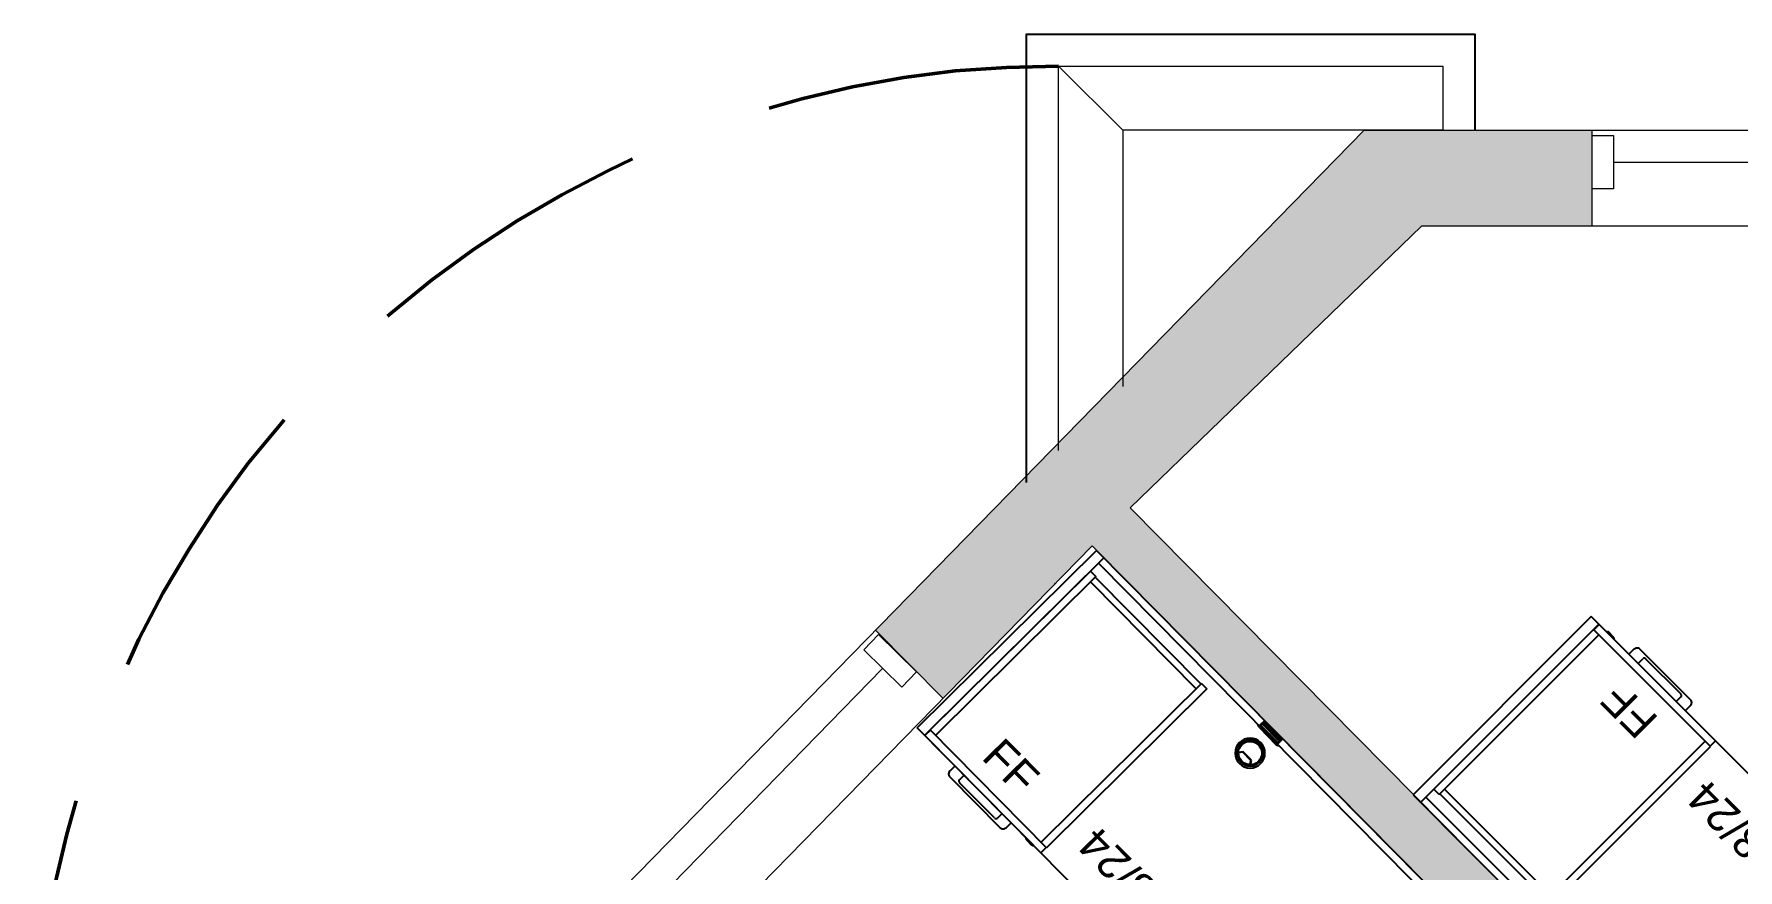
# Model space of a CAD drawing. Header units: inches. Extents: x 14 to 610, y 9 to 600.
# Drawn here: x 66.6 to 226.2, y 519 to 597.3 of the extents above; entities that cross this region are included whole.
import ezdxf
from ezdxf.enums import TextEntityAlignment as Align

# ---------------------------------------------------------------- set-up
doc = ezdxf.new("R2010")
doc.units = ezdxf.units.IN
doc.header["$MEASUREMENT"] = 0
doc.layers.add('A-FURN', color=7, linetype='Continuous')
doc.layers.add('WALLS', color=30, linetype='Continuous')
doc.styles.get("Standard").update_dxf_attribs({"font": 'arial.ttf'})

# ---------------------------------------------------------------- blocks, each defined once
blk = doc.blocks.new('P_5CLRS48HW')
at = {"layer": 'A-FURN', "color": 5}
for p, q in [((47.25, 0), (0, 0)), ((0, 0), (0, -23.62)), ((0, -0.71), (46.27, -0.71)), ((22.25, -0.71), (22.25, -0.75)), ((25.04, -0.71), (22.25, -0.71)), ((22.52, -0.83), (22.25, -0.75)), ((25.04, -0.75), (22.25, -0.75)), ((22.43, 0), (22.43, -0.71)), ((22.47, -0.04), (22.47, -0.16)), ((24.83, -0.04), (22.47, -0.04)), ((24.83, -0.16), (22.47, -0.16)), ((22.47, -0.2), (22.47, -0.36)), ((22.47, -0.2), (24.83, -0.2)), ((24.83, -0.36), (22.47, -0.36)), ((22.47, -0.4), (22.47, -0.59)), ((22.47, -0.4), (24.83, -0.4)), ((22.47, -0.59), (24.83, -0.59)), ((22.47, -0.63), (22.47, -0.71)), ((24.83, -0.63), (22.47, -0.63)), ((24.77, -0.83), (22.52, -0.83)), ((22.54, -0.04), (22.54, -0.71)), ((22.82, -0.71), (22.82, -0.83)), ((22.87, -0.71), (22.87, -0.83)), ((23.09, -0.71), (23.09, -0.83)), ((23.11, -0.71), (23.11, -0.83)), ((24.18, -0.71), (24.18, -0.83)), ((24.2, -0.71), (24.2, -0.83)), ((24.43, -0.71), (24.43, -0.83)), ((24.48, -0.71), (24.48, -0.83)), ((24.75, -0.04), (24.75, -0.71)), ((24.77, -0.83), (25.04, -0.75)), ((24.83, -0.04), (24.83, -0.16)), ((24.83, -0.2), (24.83, -0.36)), ((24.83, -0.4), (24.83, -0.59)), ((24.83, -0.63), (24.83, -0.71)), ((24.86, 0), (24.86, -0.71)), ((25.04, -0.71), (25.04, -0.75)), ((46.27, -0.71), (46.27, 0)), ((46.27, 0), (46.27, -23.62)), ((47.25, -23.62), (47.25, 0)), ((22.82, -3.89), (23.09, -3.51)), ((22.87, -3.88), (23.11, -3.55)), ((23.09, -3.51), (24.2, -3.51)), ((23.11, -3.55), (24.18, -3.55)), ((24.18, -3.55), (24.43, -3.88)), ((24.2, -3.51), (24.48, -3.89)), ((0, -23.62), (47.25, -23.62))]:
    blk.add_line(p, q, dxfattribs=at)
for radius in [1.4, 1.22, 1.2, 1.18]:
    blk.add_circle((23.65, -3.13), radius, dxfattribs=at)
for centre, radius, start, end in [((22.47, -0.18), 0.0197, 90, 270), ((22.47, -0.38), 0.0197, 90, 270), ((22.47, -0.61), 0.0197, 90, 270), ((24.83, -0.18), 0.0197, 270, 90), ((24.83, -0.38), 0.0197, 270, 90), ((24.83, -0.61), 0.0197, 270, 90), ((23.65, -3.13), 1.12, 317.7888, 222.2112), ((23.65, -3.13), 1.1, 0, 222.0048), ((23.65, -3.13), 1.1, 317.9952, 0), ((23.65, -3.13), 1.12, 222.2112, 317.7888), ((23.65, -3.13), 1.1, 222.0048, 317.9952), ((23.65, -3.13), 1.08, 223.9116, 316.0884)]:
    blk.add_arc(centre, radius, start, end, dxfattribs=at)
at = {"layer": 'A-FURN', "color": 5, "flags": 1}
for tag in ['CAPPN', 'CAPPD', 'CAPMG', 'CAPMC', 'CAPGC', 'CAPALIAS1', 'CAPALIAS2', 'CAPALIAS3', 'CAPBLDG', 'CAPFLOOR', 'CAPDEPT', 'CAPPERSON', 'CAPPL', 'CAPQT', 'CAPDH']:
    blk.add_attdef(tag, (0, 0), '', height=0.001, dxfattribs=at)
at = {"layer": 'A-FURN', "color": 5}
blk.add_attdef('CAPTG', text='', height=3, dxfattribs=at).set_placement((23.63, -20.62), align=Align.CENTER)
blk = doc.blocks.new('P_5CLFF22HW')
at = {"layer": 'A-FURN', "color": 5}
for p, q in [((0, 21.85), (0, 0.71)), ((0, 21.85), (0.71, 21.85)), ((0.71, 21.85), (0.71, 0.71)), ((0.71, 21.77), (14.8, 21.77)), ((0.71, 21.14), (14.8, 21.14)), ((14.8, 21.85), (15.51, 21.85)), ((14.8, 21.85), (14.8, 0.71)), ((15.51, 21.85), (15.51, 0.71)), ((0, 0.71), (15.51, 0.71)), ((0.04, 0.71), (0.04, 0)), ((0.04, 0), (15.47, 0)), ((4.04, 0), (4.04, -0.67)), ((5.26, -0.61), (5.26, 0)), ((10.3, 0), (10.3, -0.61)), ((11.52, -0.67), (11.52, 0)), ((15.47, 0.71), (15.47, 0)), ((4.43, -1.06), (11.12, -1.06)), ((10.1, -0.8), (5.45, -0.8)), ((13.59, -0.08), (13.65, -0.08)), ((13.65, -0.11), (13.65, -0.08)), ((13.66, -0.12), (14.34, -0.12)), ((14.36, -0.08), (14.41, -0.08)), ((14.36, -0.11), (14.36, -0.08))]:
    blk.add_line(p, q, dxfattribs=at)
blk.add_lwpolyline([(13.51, 0), (14.49, 0)], dxfattribs=at)
for centre, radius, start, end in [((13.59, 0), 0.0787, 180, 270), ((14.41, 0), 0.0787, 270, 0), ((4.43, -0.67), 0.394, 180, 240), ((4.43, -0.67), 0.394, 240, 270), ((5.45, -0.61), 0.197, 180, 240), ((5.45, -0.61), 0.197, 240, 270), ((10.1, -0.61), 0.197, 270, 300), ((10.1, -0.61), 0.197, 300, 360), ((11.12, -0.71), 0.352, 270, 319.7922), ((10.96, -0.58), 0.561, 319.7922, 350.4156), ((13.66, -0.11), 0.0157, 180, 270), ((14.34, -0.11), 0.0157, 270, 0)]:
    blk.add_arc(centre, radius, start, end, dxfattribs=at)
blk.add_text('FF', height=3, dxfattribs=at).set_placement((7.76, 3.71), align=Align.MIDDLE_CENTER)
blk.add_attdef('CAPTG', text='', height=2.5, dxfattribs=at).set_placement((-7278.58, 876.35, -0.51), align=Align.CENTER)
at = {"layer": 'A-FURN', "color": 5, "flags": 1}
for tag in ['CAPPN', 'CAPPD', 'CAPMG', 'CAPMC', 'CAPGC', 'CAPALIAS1', 'CAPALIAS2', 'CAPALIAS3', 'CAPBLDG', 'CAPFLOOR', 'CAPDEPT', 'CAPPERSON', 'CAPPL', 'CAPQT', 'CAPDH']:
    blk.add_attdef(tag, (0, 0), '', height=0.001, dxfattribs=at)

msp = doc.modelspace()

# ---------------------------------------------------------------- linework, layer by layer
at = {"layer": 'WALLS', "lineweight": 25}
msp.add_lwpolyline([(159.56492, 555.30954), (159.56492, 597.29408), (201.54946, 597.29408), (201.54946, 588.29739)], dxfattribs=at)
at = {"layer": 'WALLS', "lineweight": 50}
for points in [[(162.56381, 594.29519), (157.69061, 594.17023), (152.87988, 593.85785), (148.06915, 593.23308), (143.25842, 592.3584), (138.51017, 591.23381), (135.4488, 590.35914)], [(122.64102, 585.61088), (120.32937, 584.4863), (116.01846, 582.23713), (111.8325, 579.80052), (107.7715, 577.11401), (103.83544, 574.24007), (100.08683, 571.1787), (99.71196, 570.86631)], [(90.02803, 561.18238), (89.77812, 560.87), (86.65427, 557.12138), (83.78033, 553.18533), (81.1563, 549.12432), (78.65722, 544.93836), (76.40805, 540.62745), (75.34594, 538.25333)], [(70.53521, 525.50802), (69.66053, 522.38417), (68.53595, 517.63592), (67.72375, 512.88767), (67.09898, 508.07694), (66.72411, 503.20374), (66.59916, 498.33053)]]:
    msp.add_lwpolyline(points, dxfattribs=at)
at = {"layer": 'WALLS', "lineweight": 18}
for points in [[(162.56381, 594.29519), (168.56161, 588.29739), (168.56161, 564.30623)], [(162.56381, 558.30844), (162.56381, 594.29519), (198.55056, 594.29519), (198.55056, 588.29739), (168.56161, 588.29739)], [(256.77911, 399.0546), (220.54246, 363.38023), (175.55903, 363.38023), (156.56602, 383.37287), (115.58112, 383.37287), (115.58112, 382.37324), (108.5837, 382.37324), (108.5837, 389.37066), (72.59695, 389.37066), (72.59695, 466.96708), (191.17828, 588.29739), (508.4989, 588.29739)], [(212.54541, 579.30071), (212.54541, 588.29739)], [(366.55118, 579.30071), (196.5513, 579.30071), (169.24885, 552.93542), (283.51926, 437.35299)], [(196.5513, 579.30071), (196.5513, 579.30071)], [(169.24885, 552.93542), (169.24885, 552.93542)], [(282.45716, 431.3552), (165.68766, 549.37423), (84.59253, 466.40479), (84.59253, 400.36661), (121.57891, 400.36661), (121.57891, 388.37103), (158.75272, 388.37103), (177.74572, 368.37839), (218.5432, 368.37839), (253.21793, 402.61578)], [(162.25143, 545.81304), (162.18895, 545.87552)], [(151.7553, 535.067), (145.38264, 541.50213)]]:
    msp.add_lwpolyline(points, dxfattribs=at)
at = {"layer": 'WALLS', "lineweight": 13}
for points in [[(212.54541, 587.79758), (214.54467, 587.79758), (214.54467, 582.79942), (212.54541, 582.79942)], [(145.69503, 541.06479), (144.32053, 539.62782), (147.88172, 536.12911), (149.25622, 537.56608)]]:
    msp.add_lwpolyline(points, close=True, dxfattribs=at)
for points in [[(214.54467, 585.2985), (244.53362, 585.2985)], [(146.06989, 537.87846), (125.1401, 516.44886)]]:
    msp.add_lwpolyline(points, dxfattribs=at)
at = {"layer": 'WALLS', "transparency": 33554559}
for points in [[(190.67846, 587.79758), (212.54541, 582.79942), (185.80525, 582.79942)], [(191.17828, 588.29739), (212.54541, 587.79758), (190.67846, 587.79758)], [(212.54541, 587.79758), (190.67846, 587.79758), (212.54541, 582.79942)], [(212.54541, 588.29739), (191.17828, 588.29739), (212.54541, 587.79758)], [(185.80525, 582.79942), (212.54541, 579.30071), (182.36902, 579.30071)], [(212.54541, 582.79942), (185.80525, 582.79942), (212.54541, 579.30071)], [(182.36902, 579.30071), (169.24885, 552.93542), (156.6285, 552.93542)], [(196.5513, 579.30071), (182.36902, 579.30071), (169.24885, 552.93542)], [(156.6285, 552.93542), (172.74756, 549.37423), (153.12979, 549.37423)], [(169.24885, 552.93542), (156.6285, 552.93542), (172.74756, 549.37423)], [(153.12979, 549.37423), (145.38264, 541.50213), (158.00299, 541.50213)], [(153.12979, 549.37423), (165.68766, 549.37423), (158.00299, 541.50213)], [(172.74756, 549.37423), (165.68766, 549.37423), (283.51926, 437.35299)], [(165.68766, 549.37423), (283.51926, 437.35299), (276.52184, 437.35299)], [(145.38264, 541.50213), (158.00299, 541.50213), (151.7553, 535.067)]]:
    msp.add_solid(points, dxfattribs=at)

# ---------------------------------------------------------------- block references
at = {"layer": 'A-FURN'}
ref = msp.add_blockref('P_5CLRS48HW', (199.34852, 515.35743), dxfattribs=dict(at, xscale=-1, rotation=314.6948109012551))
ref.add_attrib('CAPTG', '48/24', dxfattribs={"color": 5, "height": 3, "rotation": 134.6948109}).set_placement((169.96811, 519.5247), align=Align.CENTER)
for p, rotation in [((150.01426, 531.63405), 314.6948109012551), ((224.11848, 531.08492), 134.9999999999999)]:
    msp.add_blockref('P_5CLFF22HW', p, dxfattribs=dict(at, rotation=rotation))
at = {"layer": 'A-FURN', "rotation": 134.9999999999999}
msp.add_blockref('P_5CLRS48HW', (229.16358, 492.63319), dxfattribs=at).add_auto_attribs({'CAPTG': '48/24'})

doc.saveas('drawing.dxf')
